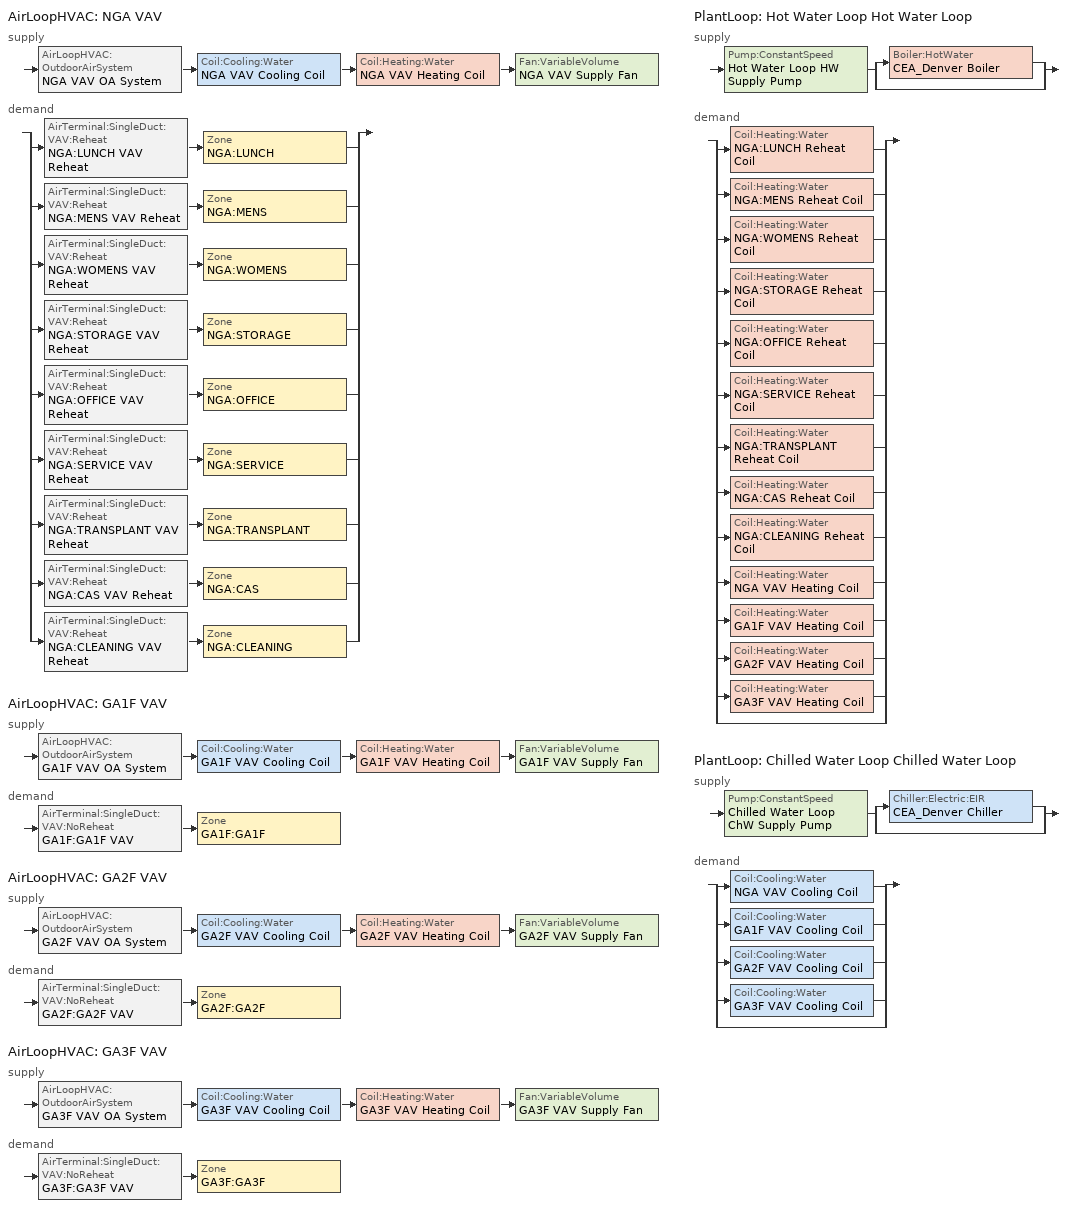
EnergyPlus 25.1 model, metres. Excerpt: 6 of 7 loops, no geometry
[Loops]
AirLoopHVAC 'NGA VAV'
 supply: AirLoopHVAC:OutdoorAirSystem 'NGA VAV OA System' > Coil:Cooling:Water 'NGA VAV Cooling Coil' > Coil:Heating:Water 'NGA VAV Heating Coil' > Fan:VariableVolume 'NGA VAV Supply Fan'
 demand: split
  | AirTerminal:SingleDuct:VAV:Reheat 'NGA:LUNCH VAV Reheat' > Zone 'NGA:LUNCH'
  | AirTerminal:SingleDuct:VAV:Reheat 'NGA:MENS VAV Reheat' > Zone 'NGA:MENS'
  | AirTerminal:SingleDuct:VAV:Reheat 'NGA:WOMENS VAV Reheat' > Zone 'NGA:WOMENS'
  | AirTerminal:SingleDuct:VAV:Reheat 'NGA:STORAGE VAV Reheat' > Zone 'NGA:STORAGE'
  | AirTerminal:SingleDuct:VAV:Reheat 'NGA:OFFICE VAV Reheat' > Zone 'NGA:OFFICE'
  | AirTerminal:SingleDuct:VAV:Reheat 'NGA:SERVICE VAV Reheat' > Zone 'NGA:SERVICE'
  | AirTerminal:SingleDuct:VAV:Reheat 'NGA:TRANSPLANT VAV Reheat' > Zone 'NGA:TRANSPLANT'
  | AirTerminal:SingleDuct:VAV:Reheat 'NGA:CAS VAV Reheat' > Zone 'NGA:CAS'
  | AirTerminal:SingleDuct:VAV:Reheat 'NGA:CLEANING VAV Reheat' > Zone 'NGA:CLEANING'
AirLoopHVAC 'GA1F VAV'
 supply: AirLoopHVAC:OutdoorAirSystem 'GA1F VAV OA System' > Coil:Cooling:Water 'GA1F VAV Cooling Coil' > Coil:Heating:Water 'GA1F VAV Heating Coil' > Fan:VariableVolume 'GA1F VAV Supply Fan'
 demand: AirTerminal:SingleDuct:VAV:NoReheat 'GA1F:GA1F VAV' > Zone 'GA1F:GA1F'
AirLoopHVAC 'GA2F VAV'
 supply: AirLoopHVAC:OutdoorAirSystem 'GA2F VAV OA System' > Coil:Cooling:Water 'GA2F VAV Cooling Coil' > Coil:Heating:Water 'GA2F VAV Heating Coil' > Fan:VariableVolume 'GA2F VAV Supply Fan'
 demand: AirTerminal:SingleDuct:VAV:NoReheat 'GA2F:GA2F VAV' > Zone 'GA2F:GA2F'
AirLoopHVAC 'GA3F VAV'
 supply: AirLoopHVAC:OutdoorAirSystem 'GA3F VAV OA System' > Coil:Cooling:Water 'GA3F VAV Cooling Coil' > Coil:Heating:Water 'GA3F VAV Heating Coil' > Fan:VariableVolume 'GA3F VAV Supply Fan'
 demand: AirTerminal:SingleDuct:VAV:NoReheat 'GA3F:GA3F VAV' > Zone 'GA3F:GA3F'
PlantLoop 'Hot Water Loop Hot Water Loop'
 supply: Pump:ConstantSpeed 'Hot Water Loop HW Supply Pump' > split
  | Boiler:HotWater 'CEA_Denver Boiler'
  | bypass
 demand: split
  | Coil:Heating:Water 'NGA:LUNCH Reheat Coil'
  | Coil:Heating:Water 'NGA:MENS Reheat Coil'
  | Coil:Heating:Water 'NGA:WOMENS Reheat Coil'
  | Coil:Heating:Water 'NGA:STORAGE Reheat Coil'
  | Coil:Heating:Water 'NGA:OFFICE Reheat Coil'
  | Coil:Heating:Water 'NGA:SERVICE Reheat Coil'
  | Coil:Heating:Water 'NGA:TRANSPLANT Reheat Coil'
  | Coil:Heating:Water 'NGA:CAS Reheat Coil'
  | Coil:Heating:Water 'NGA:CLEANING Reheat Coil'
  | Coil:Heating:Water 'NGA VAV Heating Coil'
  | Coil:Heating:Water 'GA1F VAV Heating Coil'
  | Coil:Heating:Water 'GA2F VAV Heating Coil'
  | Coil:Heating:Water 'GA3F VAV Heating Coil'
  | bypass
PlantLoop 'Chilled Water Loop Chilled Water Loop'
 supply: Pump:ConstantSpeed 'Chilled Water Loop ChW Supply Pump' > split
  | Chiller:Electric:EIR 'CEA_Denver Chiller'
  | bypass
 demand: split
  | Coil:Cooling:Water 'NGA VAV Cooling Coil'
  | Coil:Cooling:Water 'GA1F VAV Cooling Coil'
  | Coil:Cooling:Water 'GA2F VAV Cooling Coil'
  | Coil:Cooling:Water 'GA3F VAV Cooling Coil'
  | bypass
[ControlledEnvironmentAgriculture] Evapotranspiration Calculation Method=Penman-Monteith; Lighting Method=LED; LED Schedule=LED Sch; Crop Density=21; Growing Days After Transplant=28; LED Nominal Intensity {umol/m2-s}=347.2; LED Nominal Power {W}=262828.8; Radiant Fraction of LED Lights=0.6; Temperature Pre-Calculation {C}=20; Carbon Dioxide Concentration Pre-Calculation=400; Photoperiod Pre-Calculation=16
Name | Zone or Space
PlantFactory_1F | GA1F:GA1F
PlantFactory_2F | GA2F:GA2F
PlantFactory_3F | GA3F:GA3F
[DesignSpecification:OutdoorAir] Outdoor Air Method=Flow/Person; Outdoor Air Flow per Person {m3/s-person}=0.0125
SZ DSOA GA1F:GA1F; SZ DSOA GA2F:GA2F; SZ DSOA GA3F:GA3F; SZ DSOA NGA:LUNCH; SZ DSOA NGA:MENS; SZ DSOA NGA:WOMENS; SZ DSOA NGA:STORAGE; SZ DSOA NGA:OFFICE; SZ DSOA NGA:SERVICE; SZ DSOA NGA:TRANSPLANT; SZ DSOA NGA:CAS; SZ DSOA NGA:CLEANING
[DesignSpecification:ZoneAirDistribution] Zone Air Distribution Effectiveness in Cooling Mode=1; Zone Air Distribution Effectiveness in Heating Mode=1
SZ DSZAD GA1F:GA1F; SZ DSZAD GA2F:GA2F; SZ DSZAD GA3F:GA3F; SZ DSZAD NGA:LUNCH; SZ DSZAD NGA:MENS; SZ DSZAD NGA:WOMENS; SZ DSZAD NGA:STORAGE; SZ DSZAD NGA:OFFICE; SZ DSZAD NGA:SERVICE; SZ DSZAD NGA:TRANSPLANT; SZ DSZAD NGA:CAS; SZ DSZAD NGA:CLEANING
[Sizing:Zone] Zone Cooling Design Supply Air Temperature Input Method=SupplyAirTemperature; Zone Cooling Design Supply Air Temperature {C}=14; Zone Cooling Design Supply Air Temperature Difference {deltaC}=11.11; Zone Heating Design Supply Air Temperature Input Method=SupplyAirTemperature; Zone Heating Design Supply Air Temperature {C}=50; Zone Heating Design Supply Air Temperature Difference {deltaC}=30; Zone Cooling Design Supply Air Humidity Ratio {kgWater/kgDryAir}=0.008; Zone Heating Design Supply Air Humidity Ratio {kgWater/kgDryAir}=0.008; Cooling Design Air Flow Method=DesignDay; Cooling Design Air Flow Rate {m3/s}=0; Cooling Minimum Air Flow Fraction=0; Heating Design Air Flow Method=DesignDay; Heating Design Air Flow Rate {m3/s}=0; Heating Maximum Air Flow Fraction=0
Name | Design Specification Outdoor Air Object | Design Specification Zone Air Distribution Object
GA1F:GA1F | SZ DSOA GA1F:GA1F | SZ DSZAD GA1F:GA1F
GA2F:GA2F | SZ DSOA GA2F:GA2F | SZ DSZAD GA2F:GA2F
GA3F:GA3F | SZ DSOA GA3F:GA3F | SZ DSZAD GA3F:GA3F
NGA:LUNCH | SZ DSOA NGA:LUNCH | SZ DSZAD NGA:LUNCH
NGA:MENS | SZ DSOA NGA:MENS | SZ DSZAD NGA:MENS
NGA:WOMENS | SZ DSOA NGA:WOMENS | SZ DSZAD NGA:WOMENS
NGA:STORAGE | SZ DSOA NGA:STORAGE | SZ DSZAD NGA:STORAGE
NGA:OFFICE | SZ DSOA NGA:OFFICE | SZ DSZAD NGA:OFFICE
NGA:SERVICE | SZ DSOA NGA:SERVICE | SZ DSZAD NGA:SERVICE
NGA:TRANSPLANT | SZ DSOA NGA:TRANSPLANT | SZ DSZAD NGA:TRANSPLANT
NGA:CAS | SZ DSOA NGA:CAS | SZ DSZAD NGA:CAS
NGA:CLEANING | SZ DSOA NGA:CLEANING | SZ DSZAD NGA:CLEANING
[Sizing:System] Type of Load to Size On=Sensible; Design Outdoor Air Flow Rate {m3/s}=autosize; Central Heating Maximum System Air Flow Ratio=0.5; Preheat Design Temperature {C}=7.2; Preheat Design Humidity Ratio {kgWater/kgDryAir}=0.008; Precool Design Temperature {C}=11; Precool Design Humidity Ratio {kgWater/kgDryAir}=0.008; Central Cooling Design Supply Air Temperature {C}=12.8; Central Heating Design Supply Air Temperature {C}=20; Type of Zone Sum to Use=NonCoincident; 100% Outdoor Air in Cooling=No; 100% Outdoor Air in Heating=No; Central Cooling Design Supply Air Humidity Ratio {kgWater/kgDryAir}=0.008; Central Heating Design Supply Air Humidity Ratio {kgWater/kgDryAir}=0.008; Cooling Supply Air Flow Rate Method=DesignDay; Cooling Supply Air Flow Rate {m3/s}=0; Heating Supply Air Flow Rate Method=DesignDay; Heating Supply Air Flow Rate {m3/s}=0; System Outdoor Air Method=ZoneSum; Zone Maximum Outdoor Air Fraction=1; Cooling Design Capacity Method=CoolingDesignCapacity; Cooling Design Capacity {W}=autosize; Heating Design Capacity Method=HeatingDesignCapacity; Heating Design Capacity {W}=autosize; Central Cooling Capacity Control Method=VAV
NGA VAV; GA1F VAV; GA2F VAV; GA3F VAV
[Sizing:Plant]
Name | Loop Type | Design Loop Exit Temperature {C} | Loop Design Temperature Difference {deltaC}
Hot Water Loop Hot Water Loop | Heating | 82 | 11
Chilled Water Loop Chilled Water Loop | Cooling | 7.22 | 6.67
[ZoneControl:Thermostat] Control Type Schedule=HVACTemplate-Always 4
Name | Zone or ZoneList | Control 1
GA1F:GA1F Thermostat | GA1F:GA1F | GA Thermostat Dual SP Control
GA2F:GA2F Thermostat | GA2F:GA2F | GA Thermostat Dual SP Control
GA3F:GA3F Thermostat | GA3F:GA3F | GA Thermostat Dual SP Control
NGA:LUNCH Thermostat | NGA:LUNCH | NGA Thermostat Dual SP Control
NGA:MENS Thermostat | NGA:MENS | NGA Thermostat Dual SP Control
NGA:WOMENS Thermostat | NGA:WOMENS | NGA Thermostat Dual SP Control
NGA:STORAGE Thermostat | NGA:STORAGE | NGA Thermostat Dual SP Control
NGA:OFFICE Thermostat | NGA:OFFICE | NGA Thermostat Dual SP Control
NGA:SERVICE Thermostat | NGA:SERVICE | NGA Thermostat Dual SP Control
NGA:TRANSPLANT Thermostat | NGA:TRANSPLANT | NGA Thermostat Dual SP Control
NGA:CAS Thermostat | NGA:CAS | NGA Thermostat Dual SP Control
NGA:CLEANING Thermostat | NGA:CLEANING | NGA Thermostat Dual SP Control
GERMINATION:GERMINATION Thermostat | GERMINATION:GERMINATION | GA Thermostat Dual SP Control
[ThermostatSetpoint:DualSetpoint]
Name | Heating Setpoint Temperature Schedule | Cooling Setpoint Temperature Schedule
GA Thermostat Dual SP Control | GA Htg | GA Clg
NGA Thermostat Dual SP Control | NGA Htg | NGA Clg
[AirTerminal:SingleDuct:VAV:NoReheat] Maximum Air Flow Rate {m3/s}=autosize; Zone Minimum Air Flow Input Method=Constant; Constant Minimum Air Flow Fraction=0.3
GA1F:GA1F VAV; GA2F:GA2F VAV; GA3F:GA3F VAV
[AirTerminal:SingleDuct:VAV:Reheat] Maximum Air Flow Rate {m3/s}=autosize; Zone Minimum Air Flow Input Method=Constant; Constant Minimum Air Flow Fraction=0.3; Maximum Hot Water or Steam Flow Rate {m3/s}=autosize; Minimum Hot Water or Steam Flow Rate {m3/s}=0; Convergence Tolerance=0.001; Damper Heating Action=Reverse
Name | Reheat Coil
NGA:LUNCH VAV Reheat | NGA:LUNCH Reheat Coil
NGA:MENS VAV Reheat | NGA:MENS Reheat Coil
NGA:WOMENS VAV Reheat | NGA:WOMENS Reheat Coil
NGA:STORAGE VAV Reheat | NGA:STORAGE Reheat Coil
NGA:OFFICE VAV Reheat | NGA:OFFICE Reheat Coil
NGA:SERVICE VAV Reheat | NGA:SERVICE Reheat Coil
NGA:TRANSPLANT VAV Reheat | NGA:TRANSPLANT Reheat Coil
NGA:CAS VAV Reheat | NGA:CAS Reheat Coil
NGA:CLEANING VAV Reheat | NGA:CLEANING Reheat Coil
[Zone equipment]
GA1F:GA1F: GA1F:GA1F VAV
GA2F:GA2F: GA2F:GA2F VAV
GA3F:GA3F: GA3F:GA3F VAV
NGA:LUNCH: NGA:LUNCH VAV Reheat
NGA:MENS: NGA:MENS VAV Reheat
NGA:WOMENS: NGA:WOMENS VAV Reheat
NGA:STORAGE: NGA:STORAGE VAV Reheat
NGA:OFFICE: NGA:OFFICE VAV Reheat
NGA:SERVICE: NGA:SERVICE VAV Reheat
NGA:TRANSPLANT: NGA:TRANSPLANT VAV Reheat
NGA:CAS: NGA:CAS VAV Reheat
NGA:CLEANING: NGA:CLEANING VAV Reheat
GERMINATION:GERMINATION: GERMINATION:GERMINATION PTHP
[Fan:VariableVolume] Availability Schedule=HVACTemplate-Always 1; Fan Total Efficiency=0.7; Pressure Rise {Pa}=1000; Maximum Flow Rate {m3/s}=autosize; Fan Power Minimum Flow Rate Input Method=Fraction; Fan Power Minimum Flow Fraction=0.25; Motor Efficiency=0.9; Motor In Airstream Fraction=1; Fan Power Coefficient 1=0.350712; Fan Power Coefficient 2=0.308505; Fan Power Coefficient 3=-0.541374; Fan Power Coefficient 4=0.871988; Fan Power Coefficient 5=0
NGA VAV Supply Fan; GA1F VAV Supply Fan; GA2F VAV Supply Fan; GA3F VAV Supply Fan
[Coil:Cooling:Water] Design Water Flow Rate {m3/s}=autosize; Design Air Flow Rate {m3/s}=autosize; Design Inlet Water Temperature {C}=autosize; Design Inlet Air Temperature {C}=autosize; Design Outlet Air Temperature {C}=autosize; Design Inlet Air Humidity Ratio {kgWater/kgDryAir}=autosize; Design Outlet Air Humidity Ratio {kgWater/kgDryAir}=autosize; Type of Analysis=DetailedAnalysis; Heat Exchanger Configuration=CrossFlow
NGA VAV Cooling Coil; GA1F VAV Cooling Coil; GA2F VAV Cooling Coil; GA3F VAV Cooling Coil
[Coil:Heating:Water] U-Factor Times Area Value {W/K}=autosize; Maximum Water Flow Rate {m3/s}=autosize; Performance Input Method=UFactorTimesAreaAndDesignWaterFlowRate; Rated Capacity {W}=autosize; Rated Inlet Water Temperature {C}=82.2; Rated Inlet Air Temperature {C}=16.6; Rated Outlet Water Temperature {C}=71.1; Rated Outlet Air Temperature {C}=32.2; Rated Ratio for Air and Water Convection=0.5
NGA:LUNCH Reheat Coil; NGA:MENS Reheat Coil; NGA:WOMENS Reheat Coil; NGA:STORAGE Reheat Coil; NGA:OFFICE Reheat Coil; NGA:SERVICE Reheat Coil; NGA:TRANSPLANT Reheat Coil; NGA:CAS Reheat Coil; NGA:CLEANING Reheat Coil; NGA VAV Heating Coil; GA1F VAV Heating Coil; GA2F VAV Heating Coil; GA3F VAV Heating Coil
[Controller:WaterCoil] Control Variable=Temperature; Actuator Variable=Flow; Controller Convergence Tolerance {deltaC}=autosize; Maximum Actuated Flow {m3/s}=autosize; Minimum Actuated Flow {m3/s}=0
Name | Action
NGA VAV Cooling Coil Controller; GA1F VAV Cooling Coil Controller; GA2F VAV Cooling Coil Controller; GA3F VAV Cooling Coil Controller | Reverse
NGA VAV Heating Coil Controller; GA1F VAV Heating Coil Controller; GA2F VAV Heating Coil Controller; GA3F VAV Heating Coil Controller | Normal
[Controller:OutdoorAir] Minimum Outdoor Air Flow Rate {m3/s}=autosize; Maximum Outdoor Air Flow Rate {m3/s}=autosize; Economizer Control Type=DifferentialDryBulb; Economizer Control Action Type=ModulateFlow; Lockout Type=NoLockout; Minimum Limit Type=FixedMinimum
NGA VAV OA Controller; GA1F VAV OA Controller; GA2F VAV OA Controller; GA3F VAV OA Controller
[AirLoopHVAC] Design Supply Air Flow Rate {m3/s}=autosize
NGA VAV; GA1F VAV; GA2F VAV; GA3F VAV
[Pump:ConstantSpeed] Design Flow Rate {m3/s}=autosize; Design Pump Head {Pa}=179352; Design Power Consumption {W}=autosize; Motor Efficiency=0.9; Fraction of Motor Inefficiencies to Fluid Stream=0; Pump Control Type=Intermittent
Hot Water Loop HW Supply Pump; Chilled Water Loop ChW Supply Pump
[Boiler:HotWater]
CEA_Denver Boiler: Fuel Type=Electricity; Nominal Capacity {W}=autosize; Nominal Thermal Efficiency=0.8; Efficiency Curve Temperature Evaluation Variable=LeavingBoiler; Normalized Boiler Efficiency Curve=CEA_Denver Boiler Efficiency Curve; Design Water Flow Rate {m3/s}=autosize; Minimum Part Load Ratio=0; Maximum Part Load Ratio=1.1; Optimum Part Load Ratio=1; Water Outlet Upper Temperature Limit {C}=100; Boiler Flow Mode=ConstantFlow; On Cycle Parasitic Electric Load {W}=0; Sizing Factor=1
[Chiller:Electric:EIR]
CEA_Denver Chiller: Reference Capacity {W}=autosize; Reference COP {W/W}=3.2; Reference Leaving Chilled Water Temperature {C}=6.67; Reference Entering Condenser Fluid Temperature {C}=29.4; Reference Chilled Water Flow Rate {m3/s}=autosize; Reference Condenser Fluid Flow Rate {m3/s}=autosize; Cooling Capacity Function of Temperature Curve=CEA_Denver Chiller RecipCapFT; Electric Input to Cooling Output Ratio Function of Temperature Curve=CEA_Denver Chiller RecipEIRFT; Electric Input to Cooling Output Ratio Function of Part Load Ratio Curve=CEA_Denver Chiller RecipEIRFPLR; Minimum Part Load Ratio=0; Maximum Part Load Ratio=1; Optimum Part Load Ratio=1; Minimum Unloading Ratio=0.25; Condenser Type=WaterCooled; Fraction of Compressor Electric Consumption Rejected by Condenser=1; Leaving Chilled Water Lower Temperature Limit {C}=5; Chiller Flow Mode=ConstantFlow; Design Heat Recovery Water Flow Rate {m3/s}=0; Sizing Factor=1
[PlantLoop] Fluid Type=Water; Maximum Loop Flow Rate {m3/s}=autosize; Minimum Loop Flow Rate {m3/s}=0; Plant Loop Volume {m3}=autosize; Load Distribution Scheme=SequentialLoad; Plant Loop Demand Calculation Scheme=SingleSetpoint
Name | Plant Equipment Operation Scheme | Maximum Loop Temperature {C} | Minimum Loop Temperature {C} | Common Pipe Simulation
Hot Water Loop Hot Water Loop | Hot Water Loop Operation | 100 | 10
Chilled Water Loop Chilled Water Loop | Chilled Water Loop Chiller Operation | 98 | 1 | None
[PlantEquipmentList]
Hot Water Loop All Equipment: CEA_Denver Boiler
Chilled Water Loop All Chillers: CEA_Denver Chiller
[PlantEquipmentOperation:CoolingLoad]
Chilled Water Loop Chiller Operation All Hours: Load Range 1 Lower Limit {W}=0; Load Range 1 Upper Limit {W}=1000000000000000; Range 1 Equipment List=Chilled Water Loop All Chillers
[PlantEquipmentOperation:HeatingLoad]
Hot Water Loop Operation All Hours: Load Range 1 Lower Limit {W}=0; Load Range 1 Upper Limit {W}=1000000000000000; Range 1 Equipment List=Hot Water Loop All Equipment
[PlantEquipmentOperationSchemes] Control Scheme 1 Schedule=HVACTemplate-Always 1
Name | Control Scheme 1
Hot Water Loop Operation | Hot Water Loop Operation All Hours
Chilled Water Loop Chiller Operation | Chilled Water Loop Chiller Operation All Hours
[SetpointManager:Scheduled] Control Variable=Temperature
Name | Schedule | Setpoint Node or NodeList
NGA VAV Cooling Supply Air Temp Manager | HVACTemplate-Always 12.8 | NGA VAV Supply Fan Outlet
NGA VAV Heating Supply Air Temp Manager | HVACTemplate-Always 10 | NGA VAV Supply Path Inlet
GA1F VAV Cooling Supply Air Temp Manager | HVACTemplate-Always 12.8 | GA1F VAV Supply Fan Outlet
GA1F VAV Heating Supply Air Temp Manager | HVACTemplate-Always 10 | GA1F VAV Supply Path Inlet
GA2F VAV Cooling Supply Air Temp Manager | HVACTemplate-Always 12.8 | GA2F VAV Supply Fan Outlet
GA2F VAV Heating Supply Air Temp Manager | HVACTemplate-Always 10 | GA2F VAV Supply Path Inlet
GA3F VAV Cooling Supply Air Temp Manager | HVACTemplate-Always 12.8 | GA3F VAV Supply Fan Outlet
GA3F VAV Heating Supply Air Temp Manager | HVACTemplate-Always 10 | GA3F VAV Supply Path Inlet
[SetpointManager:MixedAir] Control Variable=Temperature
Name | Setpoint Node or NodeList
NGA VAV Cooling Coil Air Temp Manager | NGA VAV Mixed Air Nodes
NGA VAV Heating Coil Air Temp Manager | NGA VAV Heating Coil Outlet
GA1F VAV Cooling Coil Air Temp Manager | GA1F VAV Mixed Air Nodes
GA1F VAV Heating Coil Air Temp Manager | GA1F VAV Heating Coil Outlet
GA2F VAV Cooling Coil Air Temp Manager | GA2F VAV Mixed Air Nodes
GA2F VAV Heating Coil Air Temp Manager | GA2F VAV Heating Coil Outlet
GA3F VAV Cooling Coil Air Temp Manager | GA3F VAV Mixed Air Nodes
GA3F VAV Heating Coil Air Temp Manager | GA3F VAV Heating Coil Outlet
[Schedule:Compact]
NGA Htg: Through: 12/31, For: AllDays, Until: 24:00, 20
NGA Clg: Through: 31 Dec, For: AllDays, Until: 24:00, 24
LED Sch: Through: 12/31, For: AllDays, Until: 16:00, 1, Until: 24:00, 0
GA Htg: Through: 31 Dec, For: AllDays, Until: 24:00, 18
GA Clg: Through: 31 Dec, For: AllDays, Until: 24:00, 20
HVACTemplate-Always 4: Through: 12/31, For: AllDays, Until: 24:00, 4
HVACTemplate-Always 1: Through: 12/31, For: AllDays, Until: 24:00, 1
HVACTemplate-Always 12.8: Through: 12/31, For: AllDays, Until: 24:00, 12.8
HVACTemplate-Always 10: Through: 12/31, For: AllDays, Until: 24:00, 10
[Curve:Quadratic] Minimum Value of x=0; Maximum Value of x=1
Name | Coefficient1 Constant | Coefficient2 x | Coefficient3 x**2
CEA_Denver Boiler Efficiency Curve | 0.97 | 0.0633 | -0.0333
CEA_Denver Chiller RecipEIRFPLR | 0.088065 | 1.137742 | -0.225806
[Curve:Biquadratic] Minimum Value of x=5; Maximum Value of x=10; Minimum Value of y=24; Maximum Value of y=35
Name | Coefficient1 Constant | Coefficient2 x | Coefficient3 x**2 | Coefficient4 y | Coefficient5 y**2 | Coefficient6 x*y
CEA_Denver Chiller RecipCapFT | 0.507883 | 0.145228 | -0.00625644 | -0.0011178 | -0.0001296 | -0.00028188
CEA_Denver Chiller RecipEIRFT | 1.03076 | -0.103536 | 0.00710208 | 0.0093186 | 0.00031752 | -0.00104328
